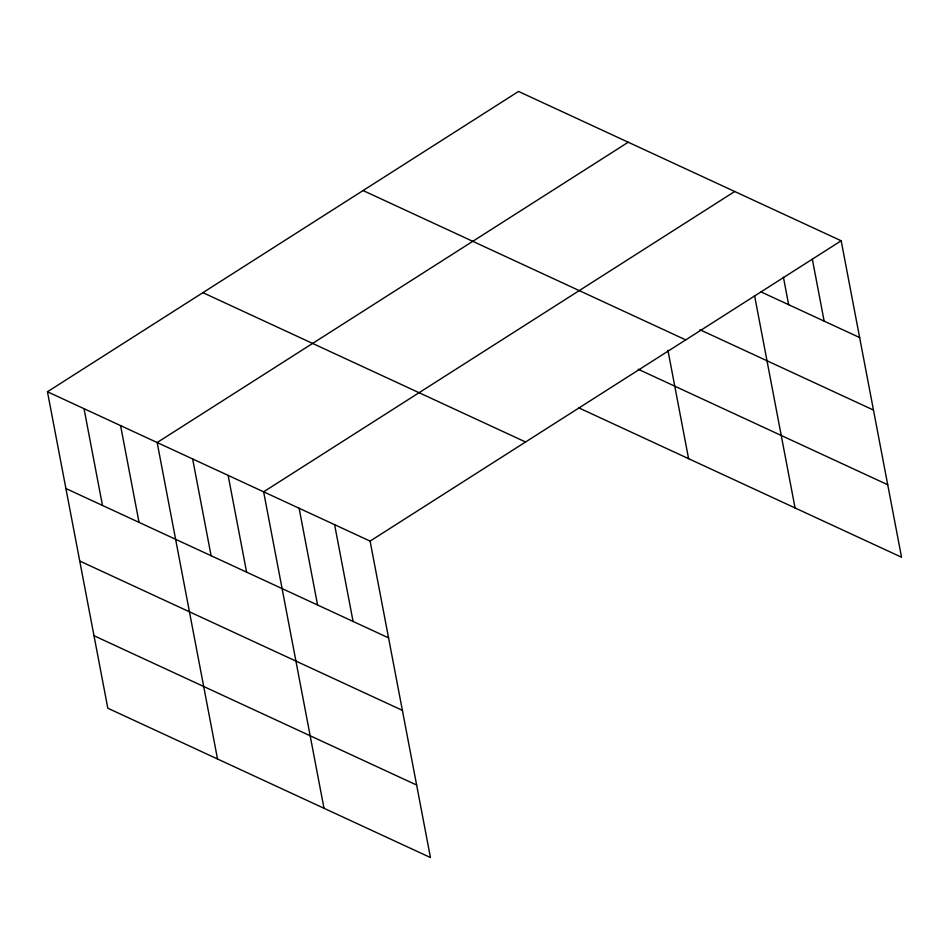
<?xml version="1.0" encoding="UTF-8"?>
<svg xmlns="http://www.w3.org/2000/svg" width="949" height="949" viewBox="0 0 949 949"><rect width="100%" height="100%" fill="white"/><g stroke="black" fill="none" stroke-linecap="round" stroke-linejoin="round"><path stroke-width="1.42" d="M47.45 391.759L370.098 541.096L430.466 857.552L107.818 708.215L47.45 391.759L518.534 91.448L841.182 240.785L901.55 557.241L578.902 407.904M628.226 142.22L157.154 442.531L217.523 758.986M734.704 191.508L263.632 491.807L324 808.275M370.098 541.096L841.182 240.785M761.051 291.924L859.64 337.547M699.959 329.742L873.471 410.051M363.076 190.547L685.724 339.884M638.202 369.256L887.718 484.749M202.908 292.66L525.556 441.985M65.908 488.521L388.556 637.858M79.74 561.025L402.388 710.362M93.987 635.723L416.635 785.048M812.308 259.018L824.147 321.118M783.423 277.25L788.655 304.7M754.55 295.519L795.072 507.964M667.918 350.276L688.594 458.675M334.606 524.667L353.075 621.429M299.113 508.237L317.583 604.999M228.14 475.39L246.598 572.152M192.647 458.96L211.105 555.723M120.582 425.603L139.04 522.377M84.022 408.687L102.48 505.449"/></g></svg>
